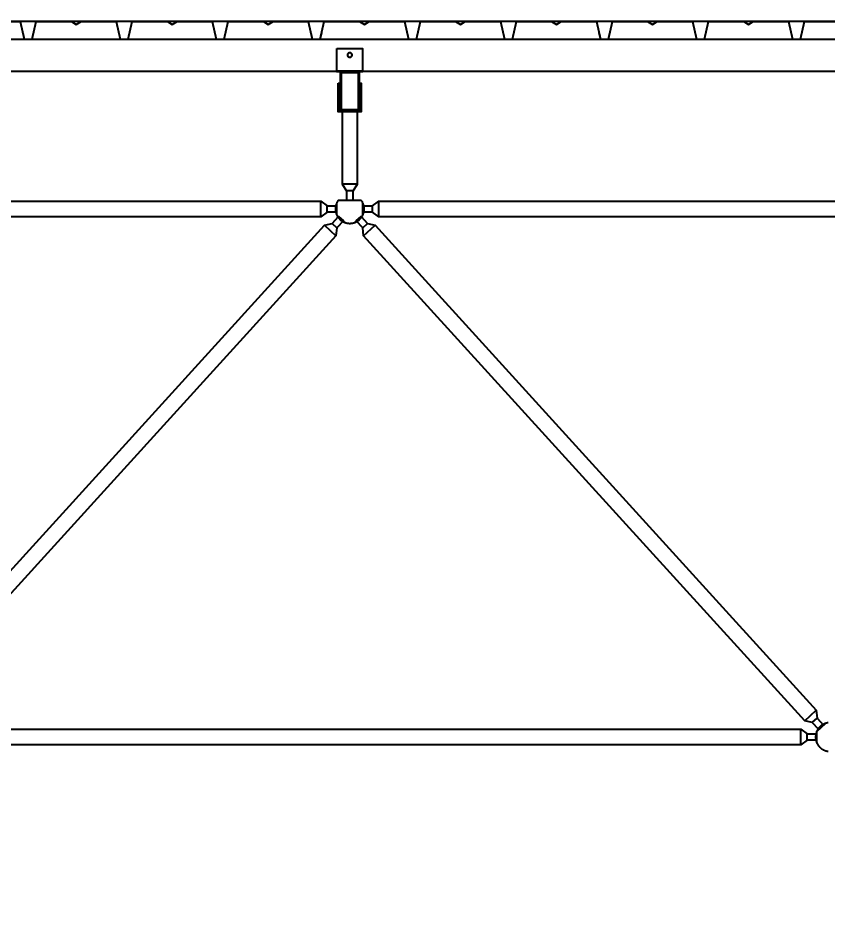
# Model space of a CAD drawing. Header units: centimetres. Extents: x 26569 to 160723, y -3143 to 14565.
# Drawn here: x 108554.2 to 108807, y -1038.5 to -753.9 of the extents above; entities that cross this region are included whole.
import ezdxf

# ---------------------------------------------------------------- set-up
doc = ezdxf.new("R2010")
doc.units = ezdxf.units.CM
doc.header["$LTSCALE"] = 100
for name, color, linetype in [('A-ANNO-DIMS', 187, 'Continuous'), ('A-ELEV-02', 253, 'Continuous'), ('A-WALL-INSL', 249, 'Continuous'), ('A-WALL-SNWPNL', 200, 'Continuous'), ('S-STEL', 3, 'Continuous')]:
    doc.layers.add(name, color=color, linetype=linetype)
doc.styles.add('Fields_100', font='act_simplex.shx', dxfattribs={"width": 0.8, "height": 20})
doc.dimstyles.new('FIELDS_100', dxfattribs={"dimscale": 0, "dimtxt": 20, "dimasz": 5, "dimexe": 5, "dimexo": 5, "dimgap": 5, "dimtad": 0, "dimdec": 0, "dimzin": 0, "dimdsep": 46, "dimtxsty": 'Fields_100', "dimblk": 'DOT', "dimcen": 0.09, "dimclrt": 50, "dimadec": 0, "dimazin": 0, "dimtfac": 1, "dimtdec": 0, "dimtix": 1, "dimtofl": 0, "dimtmove": 1, "dimatfit": 3, "dimfxl": 5, "dimfxlon": 1, "dimtolj": 1, "dimtzin": 0, "dimarcsym": 0})

# ---------------------------------------------------------------- blocks, each defined once
blk = doc.blocks.new('_Dot')
at = {"color": 0, "linetype": 'ByBlock', "lineweight": -2}
blk.add_line((-0.5, 0), (-1, 0), dxfattribs=at)
at = {"color": 0, "linetype": 'ByBlock', "const_width": 0.5}
blk.add_lwpolyline([(-0.25, 0, 1), (0.25, 0, 1)], format="xyb", close=True, dxfattribs=at)
blk = doc.blocks.new('*D475')
at = {"layer": 'A-ANNO-DIMS', "color": 0, "lineweight": -2, "transparency": 16777216}
for p, q in [((108507.73, -198.45), (108507.73, -188.45)), ((110307.73, -198.45), (110307.73, -188.45)), ((108512.73, -193.45), (109376.06, -193.45)), ((110302.73, -193.45), (109439.4, -193.45))]:
    blk.add_line(p, q, dxfattribs=at)
at = {"layer": 'DEFPOINTS', "color": 0, "transparency": 16777216}
for p in [(110307.73, -193.45), (108507.73, -1038.45), (110307.73, -1038.45)]:
    blk.add_point(p, dxfattribs=at)
at = {"layer": 'A-ANNO-DIMS', "color": 0, "lineweight": -2, "transparency": 16777216, "xscale": 5, "yscale": 5, "zscale": 5, "rotation": 180}
blk.add_blockref('_Dot', (108507.73, -193.45), dxfattribs=at)
at = {"layer": 'A-ANNO-DIMS', "color": 0, "lineweight": -2, "transparency": 16777216, "xscale": 5, "yscale": 5, "zscale": 5}
blk.add_blockref('_Dot', (110307.73, -193.45), dxfattribs=at)
at = {"layer": 'A-ANNO-DIMS', "color": 50, "transparency": 16777216, "insert": (109407.73, -193.45), "char_height": 20, "attachment_point": 5, "style": 'Fields_100'}
blk.add_mtext('\\A1;1800', dxfattribs=at)

msp = doc.modelspace()

# ---------------------------------------------------------------- linework, layer by layer
at = {"layer": 'A-ELEV-02'}
for points in [[(104855.23, -760.44), (113852.73, -760.44)], [(104855.23, -770.44), (113852.73, -770.44)], [(108661.73, -770.44), (108653.73, -770.44)], [(108654.13, -776.04), (108654.63, -776.04)], [(108660.83, -776.04), (108661.33, -776.04)], [(108654.13, -777.44), (108654.63, -777.44)], [(108660.83, -777.44), (108661.33, -777.44)], [(108655.31, -783.24), (108655.31, -805.84), (108656.73, -807.84), (108656.73, -810.84)], [(108658.73, -810.84), (108658.73, -807.84), (108660.14, -805.84), (108660.14, -783.24)], [(108660.14, -805.84), (108655.31, -805.84)], [(108658.73, -807.84), (108656.73, -807.84)], [(108654.13, -810.84), (108654.04, -810.96), (108653.96, -811.09), (108653.88, -811.22), (108653.8, -811.35), (108653.73, -811.48), (108653.66, -811.62), (108653.6, -811.76), (108653.54, -811.91), (108653.48, -812.05), (108653.46, -812.13), (108653.43, -812.2), (108653.41, -812.28), (108653.39, -812.36), (108653.37, -812.43), (108653.35, -812.51), (108653.33, -812.59), (108653.32, -812.67), (108653.3, -812.74), (108653.29, -812.82), (108653.28, -812.9), (108653.27, -812.98), (108653.26, -813.06), (108653.25, -813.14), (108653.24, -813.22), (108653.24, -813.3), (108653.23, -813.38), (108653.23, -813.46), (108653.23, -813.54), (108653.23, -813.62), (108653.23, -813.7), (108653.24, -813.78), (108653.24, -813.86), (108653.25, -813.94), (108653.25, -814.01), (108653.26, -814.09), (108653.27, -814.17), (108653.29, -814.25), (108653.31, -814.4), (108653.35, -814.56), (108653.38, -814.71), (108653.43, -814.86), (108653.47, -815), (108653.52, -815.14), (108653.58, -815.29), (108653.64, -815.42), (108653.71, -815.56), (108653.77, -815.69), (108653.85, -815.82), (108653.93, -815.95), (108654.01, -816.07), (108654.1, -816.2), (108654.19, -816.32), (108654.29, -816.44), (108654.39, -816.56), (108654.5, -816.68), (108654.55, -816.73), (108654.61, -816.79), (108654.67, -816.84), (108654.73, -816.9), (108654.79, -816.95), (108654.85, -817), (108654.91, -817.05), (108654.97, -817.1), (108655.03, -817.15), (108655.1, -817.19), (108655.16, -817.24), (108655.23, -817.29), (108655.3, -817.33), (108655.36, -817.37), (108655.43, -817.41), (108655.5, -817.45), (108655.57, -817.49), (108655.64, -817.53), (108655.71, -817.57), (108655.78, -817.6), (108655.86, -817.64), (108655.93, -817.67), (108656, -817.7), (108656.08, -817.73), (108656.15, -817.76), (108656.22, -817.78), (108656.3, -817.81), (108656.37, -817.83), (108656.52, -817.88), (108656.67, -817.92), (108656.83, -817.95), (108656.98, -817.98), (108657.13, -818), (108657.28, -818.02), (108657.43, -818.03), (108657.58, -818.04), (108657.73, -818.04), (108657.88, -818.04), (108658.03, -818.03), (108658.18, -818.02), (108658.33, -818), (108658.48, -817.98), (108658.63, -817.95), (108658.79, -817.92), (108658.94, -817.88), (108659.09, -817.83), (108659.16, -817.81), (108659.24, -817.78), (108659.31, -817.76), (108659.38, -817.73), (108659.46, -817.7), (108659.53, -817.67), (108659.6, -817.64), (108659.68, -817.6), (108659.75, -817.57), (108659.82, -817.53), (108659.89, -817.49), (108659.96, -817.45), (108660.03, -817.41), (108660.1, -817.37), (108660.16, -817.33), (108660.23, -817.29), (108660.3, -817.24), (108660.36, -817.19), (108660.43, -817.15), (108660.49, -817.1), (108660.55, -817.05), (108660.61, -817), (108660.67, -816.95), (108660.73, -816.9), (108660.79, -816.84), (108660.85, -816.79), (108660.91, -816.73), (108660.96, -816.68), (108661.07, -816.56), (108661.17, -816.44), (108661.27, -816.32), (108661.36, -816.2), (108661.45, -816.07), (108661.53, -815.95), (108661.61, -815.82), (108661.69, -815.69), (108661.75, -815.56), (108661.82, -815.42), (108661.88, -815.29), (108661.94, -815.14), (108661.99, -815), (108662.03, -814.86), (108662.08, -814.71), (108662.11, -814.56), (108662.15, -814.4), (108662.17, -814.25), (108662.19, -814.17), (108662.2, -814.09), (108662.21, -814.01), (108662.21, -813.94), (108662.22, -813.86), (108662.22, -813.78), (108662.23, -813.7), (108662.23, -813.62), (108662.23, -813.54), (108662.23, -813.46), (108662.23, -813.38), (108662.22, -813.3), (108662.22, -813.22), (108662.21, -813.14), (108662.2, -813.06), (108662.19, -812.98), (108662.18, -812.9), (108662.17, -812.82), (108662.16, -812.74), (108662.14, -812.67), (108662.13, -812.59), (108662.11, -812.51), (108662.09, -812.43), (108662.07, -812.36), (108662.05, -812.28), (108662.03, -812.2), (108662, -812.13), (108661.98, -812.05), (108661.92, -811.91), (108661.86, -811.76), (108661.8, -811.62), (108661.73, -811.48), (108661.66, -811.35), (108661.58, -811.22), (108661.5, -811.09), (108661.42, -810.96), (108661.33, -810.84)], [(108654.13, -810.84), (108661.33, -810.84)], [(108361.83, -812.54), (108364.83, -812.54), (108366.83, -811.13), (108648.63, -811.13), (108650.63, -812.54), (108653.63, -812.54)], [(108648.63, -815.96), (108648.63, -811.13)], [(108650.63, -814.54), (108650.63, -812.54)], [(108653.63, -815.4), (108653.63, -811.69)], [(108661.83, -812.54), (108664.83, -812.54), (108666.83, -811.13), (108948.63, -811.13), (108950.63, -812.54), (108953.63, -812.54)], [(108661.83, -815.4), (108661.83, -811.69)], [(108664.83, -814.54), (108664.83, -812.54)], [(108666.83, -815.96), (108666.83, -811.13)], [(108653.63, -814.54), (108650.63, -814.54), (108648.63, -815.96), (108366.83, -815.96), (108364.83, -814.54), (108361.83, -814.54)], [(108653.6, -815.33), (108656.34, -817.83)], [(108659.12, -817.83), (108661.86, -815.33)], [(108953.63, -814.54), (108950.63, -814.54), (108948.63, -815.96), (108666.83, -815.96), (108664.83, -814.54), (108661.83, -814.54)], [(108649.82, -818.65), (108653.4, -821.9)], [(108652.21, -818.12), (108653.69, -819.47)], [(108661.77, -819.47), (108663.25, -818.12)], [(108662.06, -821.9), (108665.64, -818.65)], [(108799.82, -973.43), (108803.4, -970.19)], [(108802.21, -973.96), (108803.69, -972.62)], [(108807.12, -974.09), (108807.02, -974.1), (108806.91, -974.12), (108806.81, -974.14), (108806.7, -974.16), (108806.6, -974.19), (108806.49, -974.22), (108806.39, -974.25), (108806.28, -974.28), (108806.18, -974.32), (108806.07, -974.36), (108805.97, -974.4), (108805.87, -974.45), (108805.76, -974.5), (108805.66, -974.55), (108805.56, -974.6), (108805.46, -974.66), (108805.36, -974.72), (108805.27, -974.78), (108805.17, -974.84), (108805.08, -974.91), (108804.98, -974.98), (108804.89, -975.05), (108804.8, -975.12), (108804.72, -975.2), (108804.63, -975.28), (108804.55, -975.36), (108804.47, -975.45), (108804.39, -975.53), (108804.31, -975.62), (108804.24, -975.71), (108804.16, -975.8), (108804.09, -975.89), (108804.03, -975.99), (108803.96, -976.08), (108803.9, -976.18), (108803.84, -976.28), (108803.79, -976.38), (108803.73, -976.48), (108803.68, -976.58), (108803.63, -976.68), (108803.59, -976.78), (108803.55, -976.89), (108803.51, -976.99), (108803.47, -977.1), (108803.44, -977.2), (108803.4, -977.31), (108803.37, -977.41), (108803.35, -977.52), (108803.33, -977.62), (108803.31, -977.72), (108803.29, -977.83), (108803.27, -977.93), (108803.26, -978.04), (108803.25, -978.14), (108803.24, -978.24), (108803.23, -978.34), (108803.23, -978.44), (108803.23, -978.54), (108803.23, -978.64), (108803.23, -978.74), (108803.24, -978.85), (108803.25, -978.95), (108803.26, -979.05), (108803.27, -979.15), (108803.29, -979.26), (108803.31, -979.36), (108803.33, -979.47), (108803.35, -979.57), (108803.37, -979.68), (108803.4, -979.78), (108803.44, -979.89), (108803.47, -979.99), (108803.51, -980.1), (108803.55, -980.2), (108803.59, -980.3), (108803.63, -980.41), (108803.68, -980.51), (108803.73, -980.61), (108803.79, -980.71), (108803.84, -980.81), (108803.9, -980.91), (108803.96, -981.01), (108804.03, -981.1), (108804.09, -981.2), (108804.16, -981.29), (108804.24, -981.38), (108804.31, -981.47), (108804.39, -981.56), (108804.47, -981.64), (108804.55, -981.73), (108804.63, -981.81), (108804.72, -981.89), (108804.8, -981.96), (108804.89, -982.04), (108804.98, -982.11), (108805.08, -982.18), (108805.17, -982.25), (108805.27, -982.31), (108805.36, -982.37), (108805.46, -982.43), (108805.56, -982.49), (108805.66, -982.54), (108805.76, -982.59), (108805.87, -982.64), (108805.97, -982.69), (108806.07, -982.73), (108806.18, -982.77), (108806.28, -982.8), (108806.39, -982.84), (108806.49, -982.87), (108806.6, -982.9), (108806.7, -982.92), (108806.81, -982.95), (108806.91, -982.97), (108807.02, -982.99), (108807.12, -983)], [(108803.6, -976.76), (108806.34, -974.26)], [(108511.83, -977.54), (108514.83, -977.54), (108516.83, -976.13), (108798.63, -976.13), (108800.63, -977.54), (108803.63, -977.54)], [(108798.63, -980.96), (108798.63, -976.13)], [(108800.63, -979.54), (108800.63, -977.54)], [(108803.63, -980.4), (108803.63, -976.69)], [(108803.63, -979.54), (108800.63, -979.54), (108798.63, -980.96), (108516.83, -980.96), (108514.83, -979.54), (108511.83, -979.54)]]:
    msp.add_lwpolyline(points, dxfattribs=at)
for points in [[(108653.73, -763.44), (108661.73, -763.44), (108661.73, -770.74), (108653.73, -770.74)], [(108658.43, -765.44), (108658.43, -765.43), (108658.43, -765.41), (108658.43, -765.4), (108658.43, -765.38), (108658.43, -765.36), (108658.42, -765.35), (108658.42, -765.33), (108658.42, -765.32), (108658.42, -765.3), (108658.41, -765.28), (108658.41, -765.27), (108658.4, -765.25), (108658.4, -765.23), (108658.39, -765.22), (108658.39, -765.2), (108658.38, -765.19), (108658.37, -765.17), (108658.37, -765.15), (108658.36, -765.14), (108658.35, -765.12), (108658.34, -765.11), (108658.33, -765.09), (108658.33, -765.08), (108658.32, -765.06), (108658.31, -765.05), (108658.3, -765.03), (108658.28, -765.02), (108658.27, -765), (108658.26, -764.99), (108658.25, -764.98), (108658.24, -764.96), (108658.22, -764.95), (108658.21, -764.94), (108658.2, -764.92), (108658.19, -764.91), (108658.17, -764.9), (108658.16, -764.89), (108658.14, -764.88), (108658.13, -764.87), (108658.11, -764.86), (108658.1, -764.85), (108658.08, -764.84), (108658.07, -764.83), (108658.05, -764.82), (108658.04, -764.81), (108658.02, -764.81), (108658, -764.8), (108657.99, -764.79), (108657.97, -764.79), (108657.96, -764.78), (108657.94, -764.78), (108657.92, -764.77), (108657.91, -764.77), (108657.89, -764.76), (108657.87, -764.76), (108657.86, -764.76), (108657.84, -764.75), (108657.82, -764.75), (108657.81, -764.75), (108657.79, -764.75), (108657.78, -764.75), (108657.76, -764.74), (108657.75, -764.74), (108657.73, -764.74), (108657.71, -764.74), (108657.7, -764.74), (108657.68, -764.75), (108657.67, -764.75), (108657.65, -764.75), (108657.63, -764.75), (108657.62, -764.75), (108657.6, -764.76), (108657.59, -764.76), (108657.57, -764.76), (108657.55, -764.77), (108657.54, -764.77), (108657.52, -764.78), (108657.5, -764.78), (108657.49, -764.79), (108657.47, -764.79), (108657.46, -764.8), (108657.44, -764.81), (108657.42, -764.81), (108657.41, -764.82), (108657.39, -764.83), (108657.38, -764.84), (108657.36, -764.85), (108657.35, -764.86), (108657.33, -764.87), (108657.32, -764.88), (108657.3, -764.89), (108657.29, -764.9), (108657.27, -764.91), (108657.26, -764.92), (108657.25, -764.94), (108657.23, -764.95), (108657.22, -764.96), (108657.21, -764.98), (108657.2, -764.99), (108657.19, -765), (108657.18, -765.02), (108657.16, -765.03), (108657.15, -765.05), (108657.14, -765.06), (108657.13, -765.08), (108657.13, -765.09), (108657.12, -765.11), (108657.11, -765.12), (108657.1, -765.14), (108657.09, -765.15), (108657.09, -765.17), (108657.08, -765.19), (108657.07, -765.2), (108657.07, -765.22), (108657.06, -765.23), (108657.06, -765.25), (108657.05, -765.27), (108657.05, -765.28), (108657.04, -765.3), (108657.04, -765.32), (108657.04, -765.33), (108657.04, -765.35), (108657.03, -765.36), (108657.03, -765.38), (108657.03, -765.4), (108657.03, -765.41), (108657.03, -765.43), (108657.03, -765.44), (108657.03, -765.46), (108657.03, -765.47), (108657.03, -765.49), (108657.03, -765.51), (108657.03, -765.52), (108657.04, -765.54), (108657.04, -765.55), (108657.04, -765.57), (108657.04, -765.59), (108657.05, -765.6), (108657.05, -765.62), (108657.06, -765.64), (108657.06, -765.65), (108657.07, -765.67), (108657.07, -765.69), (108657.08, -765.7), (108657.09, -765.72), (108657.09, -765.73), (108657.1, -765.75), (108657.11, -765.77), (108657.12, -765.78), (108657.13, -765.8), (108657.13, -765.81), (108657.14, -765.83), (108657.15, -765.84), (108657.16, -765.86), (108657.18, -765.87), (108657.19, -765.88), (108657.2, -765.9), (108657.21, -765.91), (108657.22, -765.93), (108657.23, -765.94), (108657.25, -765.95), (108657.26, -765.96), (108657.27, -765.98), (108657.29, -765.99), (108657.3, -766), (108657.32, -766.01), (108657.33, -766.02), (108657.35, -766.03), (108657.36, -766.04), (108657.38, -766.05), (108657.39, -766.06), (108657.41, -766.07), (108657.42, -766.07), (108657.44, -766.08), (108657.46, -766.09), (108657.47, -766.09), (108657.49, -766.1), (108657.5, -766.11), (108657.52, -766.11), (108657.54, -766.12), (108657.55, -766.12), (108657.57, -766.13), (108657.59, -766.13), (108657.6, -766.13), (108657.62, -766.13), (108657.63, -766.14), (108657.65, -766.14), (108657.67, -766.14), (108657.68, -766.14), (108657.7, -766.14), (108657.71, -766.14), (108657.73, -766.14), (108657.75, -766.14), (108657.76, -766.14), (108657.78, -766.14), (108657.79, -766.14), (108657.81, -766.14), (108657.82, -766.14), (108657.84, -766.13), (108657.86, -766.13), (108657.87, -766.13), (108657.89, -766.13), (108657.91, -766.12), (108657.92, -766.12), (108657.94, -766.11), (108657.96, -766.11), (108657.97, -766.1), (108657.99, -766.09), (108658, -766.09), (108658.02, -766.08), (108658.04, -766.07), (108658.05, -766.07), (108658.07, -766.06), (108658.08, -766.05), (108658.1, -766.04), (108658.11, -766.03), (108658.13, -766.02), (108658.14, -766.01), (108658.16, -766), (108658.17, -765.99), (108658.19, -765.98), (108658.2, -765.96), (108658.21, -765.95), (108658.22, -765.94), (108658.24, -765.93), (108658.25, -765.91), (108658.26, -765.9), (108658.27, -765.88), (108658.28, -765.87), (108658.3, -765.86), (108658.31, -765.84), (108658.32, -765.83), (108658.33, -765.81), (108658.33, -765.8), (108658.34, -765.78), (108658.35, -765.77), (108658.36, -765.75), (108658.37, -765.73), (108658.37, -765.72), (108658.38, -765.7), (108658.39, -765.69), (108658.39, -765.67), (108658.4, -765.65), (108658.4, -765.64), (108658.41, -765.62), (108658.41, -765.6), (108658.42, -765.59), (108658.42, -765.57), (108658.42, -765.55), (108658.42, -765.54), (108658.43, -765.52), (108658.43, -765.51), (108658.43, -765.49), (108658.43, -765.47), (108658.43, -765.46)], [(108654.13, -774.24), (108654.63, -774.24), (108654.63, -782.74), (108660.83, -782.74), (108660.83, -774.24), (108661.33, -774.24), (108661.33, -783.24), (108654.13, -783.24)], [(108509.75, -974.84), (108511.77, -972.62), (108512.06, -970.19), (108649.82, -818.65), (108652.21, -818.12), (108654.23, -815.9), (108655.71, -817.25), (108653.69, -819.47), (108653.4, -821.9), (108515.64, -973.43), (108513.25, -973.96), (108511.23, -976.18)], [(108804.23, -976.18), (108802.21, -973.96), (108799.82, -973.43), (108662.06, -821.9), (108661.77, -819.47), (108659.75, -817.25), (108661.23, -815.9), (108663.25, -818.12), (108665.64, -818.65), (108803.4, -970.19), (108803.69, -972.62), (108805.71, -974.84)]]:
    msp.add_lwpolyline(points, close=True, dxfattribs=at)
at = {"layer": 'A-WALL-INSL', "ltscale": 0.002}
msp.add_lwpolyline([(122937.73, -754.94), (104865.23, -754.94)], dxfattribs=at)
at = {"layer": 'A-WALL-SNWPNL', "ltscale": 100}
for points in [[(108543.77, -754.94), (108554.77, -754.94), (108556.02, -760.44), (108558.52, -760.44), (108558.96, -758.49)], [(108555.57, -758.49), (108556.02, -760.44), (108558.52, -760.44), (108559.77, -754.94), (108570.77, -754.94), (108572.27, -755.94), (108573.77, -754.94), (108584.77, -754.94), (108586.02, -760.44), (108588.52, -760.44), (108589.77, -754.94), (108600.77, -754.94), (108602.27, -755.94), (108603.77, -754.94), (108614.77, -754.94), (108616.02, -760.44), (108618.52, -760.44), (108619.77, -754.94), (108630.77, -754.94), (108632.27, -755.94), (108633.77, -754.94), (108644.77, -754.94), (108646.02, -760.44), (108648.52, -760.44), (108648.96, -758.49)], [(108645.57, -758.49), (108646.02, -760.44), (108648.52, -760.44), (108649.77, -754.94), (108660.77, -754.94), (108662.27, -755.94), (108663.77, -754.94), (108674.77, -754.94), (108676.02, -760.44), (108678.52, -760.44), (108679.77, -754.94), (108690.77, -754.94), (108692.27, -755.94), (108693.77, -754.94), (108704.77, -754.94), (108706.02, -760.44), (108708.52, -760.44), (108709.77, -754.94), (108720.77, -754.94), (108722.27, -755.94), (108723.77, -754.94), (108734.77, -754.94), (108736.02, -760.44), (108738.52, -760.44), (108738.96, -758.49)], [(108735.57, -758.49), (108736.02, -760.44), (108738.52, -760.44), (108739.77, -754.94), (108750.77, -754.94), (108752.27, -755.94), (108753.77, -754.94), (108764.77, -754.94), (108766.02, -760.44), (108768.52, -760.44), (108769.77, -754.94), (108780.77, -754.94), (108782.27, -755.94), (108783.77, -754.94), (108794.77, -754.94), (108796.02, -760.44), (108798.52, -760.44), (108799.77, -754.94), (108810.77, -754.94)]]:
    msp.add_lwpolyline(points, dxfattribs=at)
at = {"layer": 'S-STEL'}
msp.add_lwpolyline([(108660.73, -782.74), (108660.73, -770.74), (108654.73, -770.74), (108654.73, -782.74)], dxfattribs=at)
msp.add_lwpolyline([(108660.43, -771.04), (108655.03, -771.04), (108655.03, -782.44), (108660.43, -782.44)], close=True, dxfattribs=at)

# ---------------------------------------------------------------- dimensions: what is measured, and where the dimension line sits
at = {"layer": 'A-ANNO-DIMS'}
dim = msp.add_linear_dim(base=(110307.73, -193.45), p1=(108507.73, -1038.45), p2=(110307.73, -1038.45), dimstyle='FIELDS_100', override={"dimscale": 1}, dxfattribs=at)
dim.commit()
dim.dimension.update_dxf_attribs({"geometry": '*D475', "text_midpoint": (109407.73, -193.45)})

doc.saveas('drawing.dxf')
